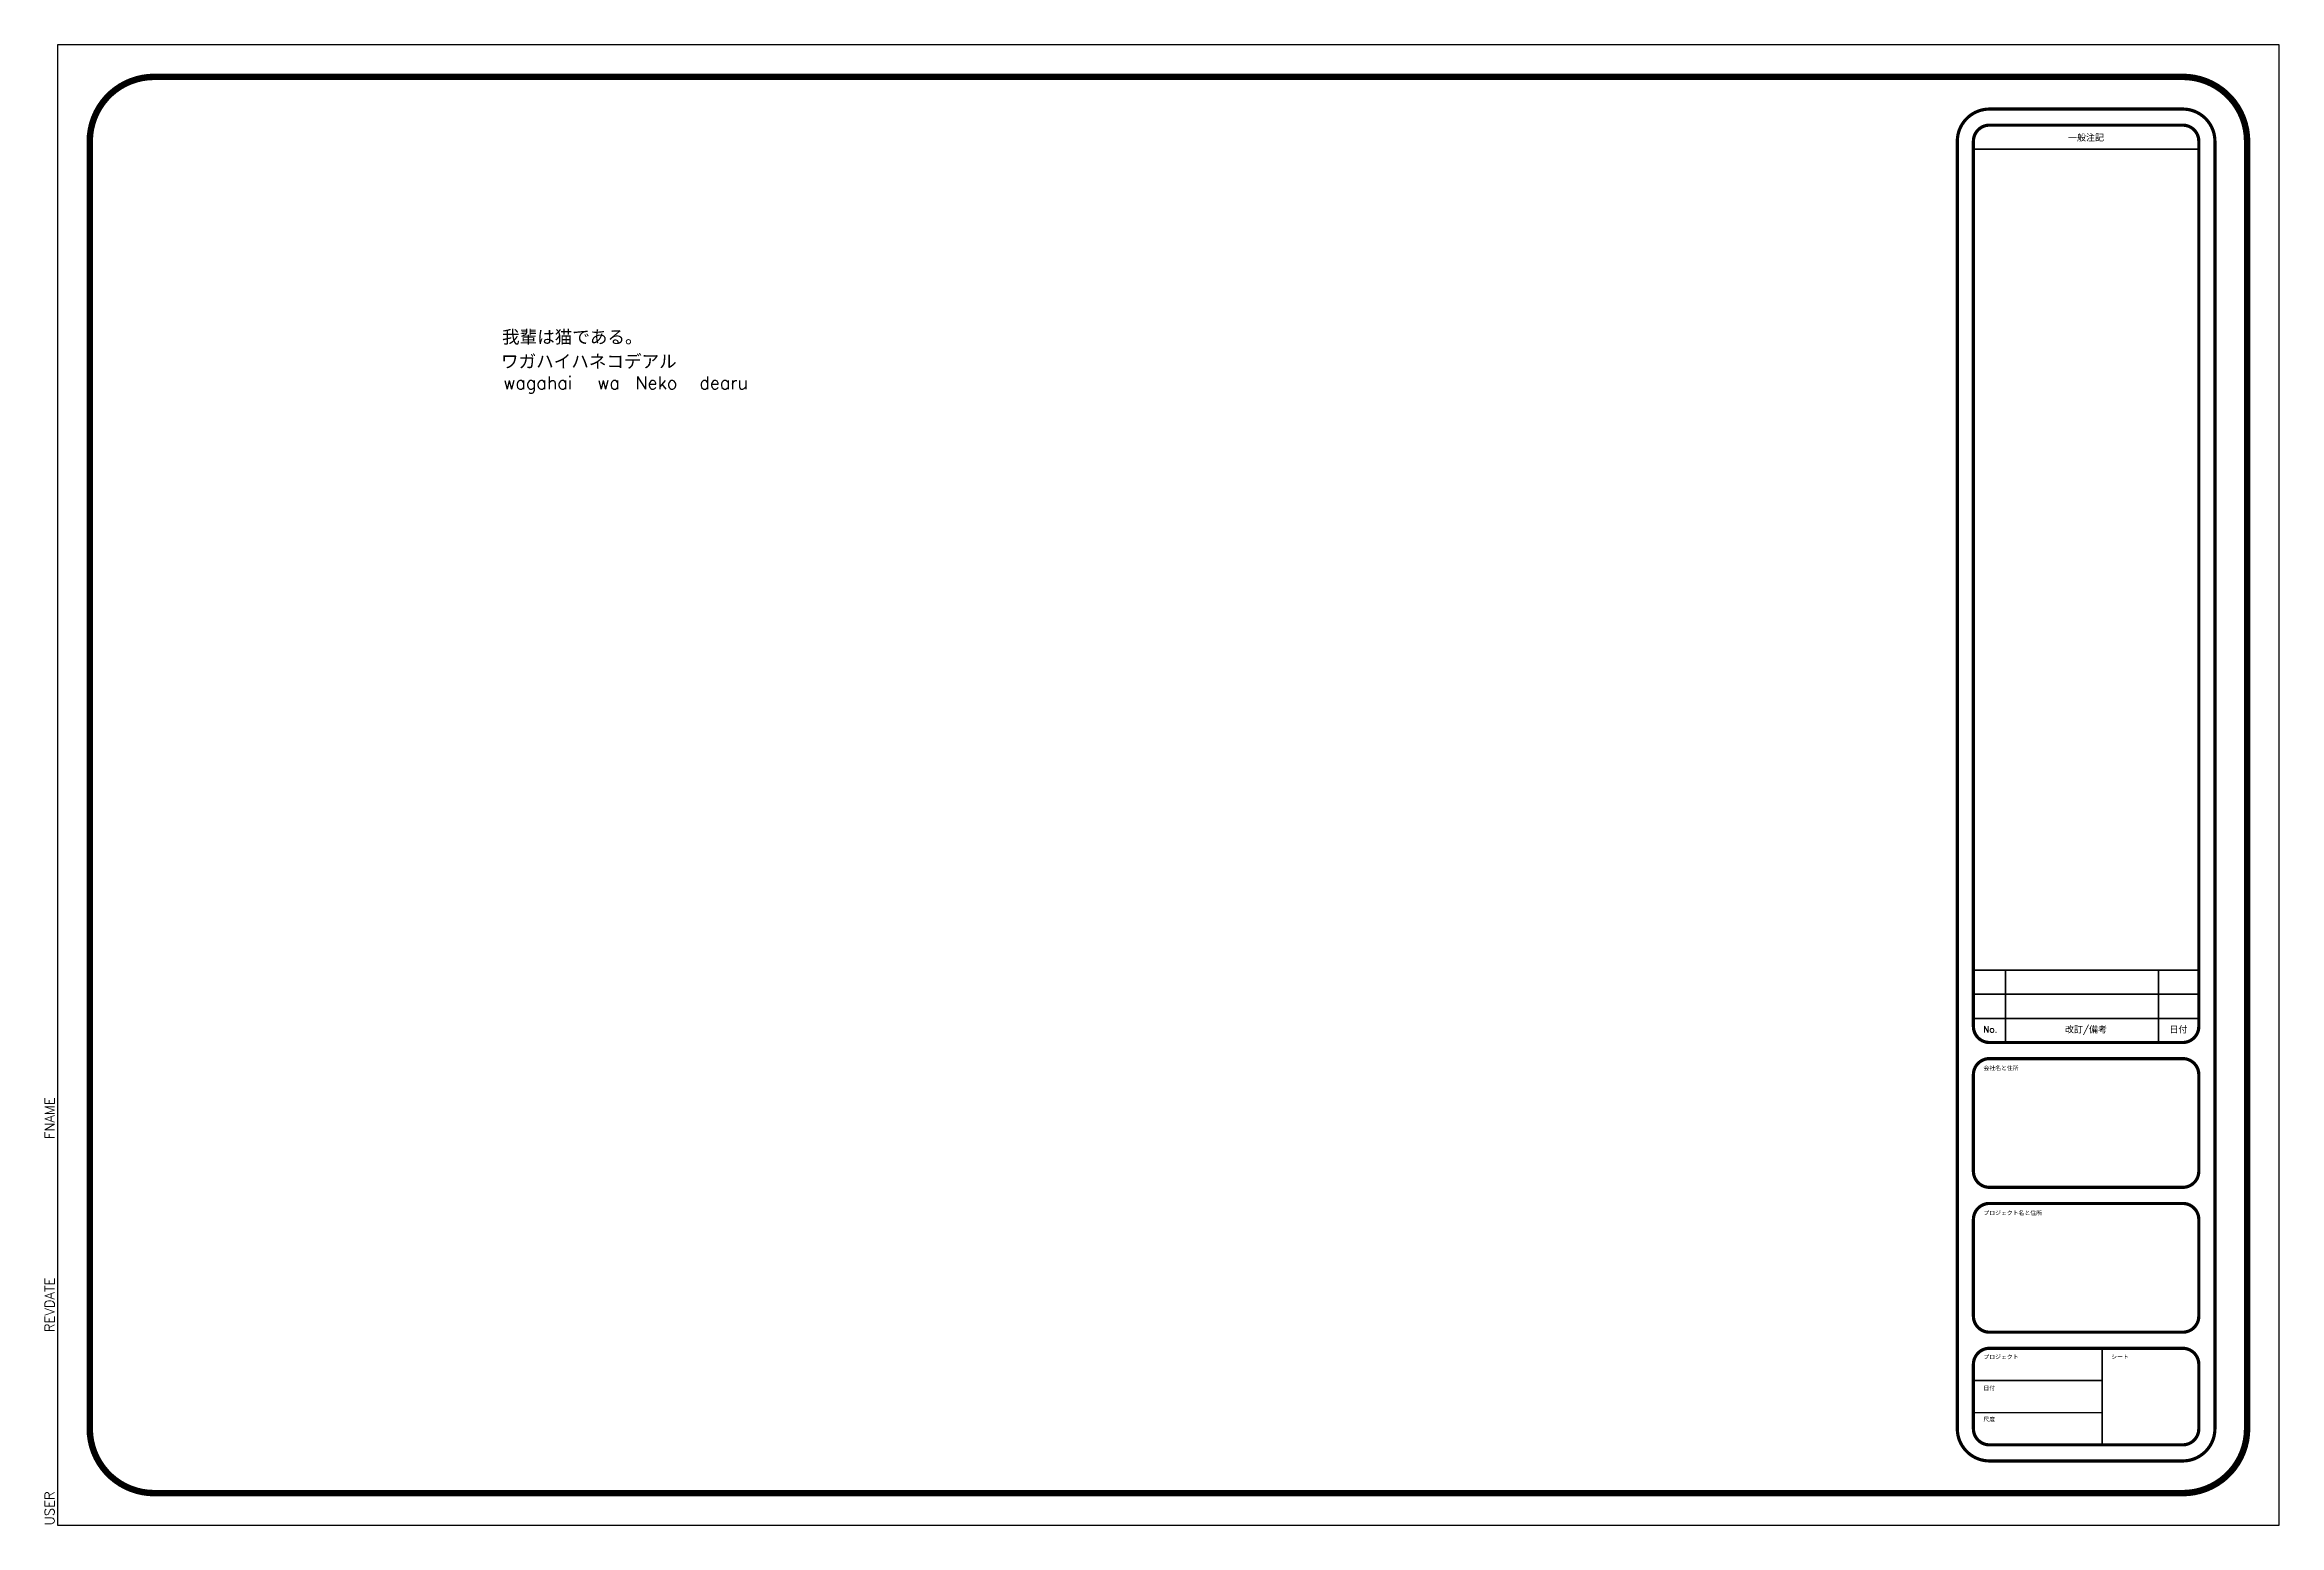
# Model space of a CAD drawing. Extents: x -0.2 to 34.5, y 0 to 23.
import ezdxf
from ezdxf.enums import TextEntityAlignment as Align

# ---------------------------------------------------------------- set-up
doc = ezdxf.new("R2010")
doc.units = 0
doc.layers.get('0').update_dxf_attribs({"linetype": 'CONTINUOUS'})
doc.styles.add('ROMAN', font='romans.shx')
doc.styles.get("Standard").update_dxf_attribs({"font": 'txt.shx'})

# ---------------------------------------------------------------- blocks, each defined once
blk = doc.blocks.new('*U0')
for s, p in [('我輩は猫である。', (6.902, 18.36)), ('ワガハイハネコデアル', (6.886, 17.981)), ('wagahai', (6.92, 17.648)), ('wa', (8.38, 17.648)), ('Neko', (8.973, 17.648)), ('dearu', (9.966, 17.648))]:
    blk.add_text(s, height=0.2).set_placement(p)

msp = doc.modelspace()

# ---------------------------------------------------------------- linework, layer by layer
for p, q in [((34.5, 23), (0, 23)), ((0, 23), (0, 0)), ((34.5, 0), (34.5, 23)), ((0, 0), (34.5, 0))]:
    msp.add_line(p, q)
for points, const_width in [([(1.5, 0.5), (33, 0.5, 0.4142136), (34, 1.5), (34, 21.5, 0.4142136), (33, 22.5), (1.5, 22.5, 0.4142136), (0.5, 21.5), (0.5, 1.5, 0.4142136)], 0.1), ([(30, 1), (33, 1, 0.4142136), (33.5, 1.5), (33.5, 21.5, 0.4142136), (33, 22), (30, 22, 0.4142136), (29.5, 21.5), (29.5, 1.5, 0.4142136)], 0.05), ([(30, 7.5), (33, 7.5, 0.4142136), (33.25, 7.75), (33.25, 21.5, 0.4142136), (33, 21.75), (30, 21.75, 0.4142136), (29.75, 21.5), (29.75, 7.75, 0.4142136)], 0.05), ([(30, 5.25), (33, 5.25, 0.4142136), (33.25, 5.5), (33.25, 7, 0.4142136), (33, 7.25), (30, 7.25, 0.4142136), (29.75, 7), (29.75, 5.5, 0.4142136)], 0.05), ([(30, 3), (33, 3, 0.4142136), (33.25, 3.25), (33.25, 4.75, 0.4142136), (33, 5), (30, 5, 0.4142136), (29.75, 4.75), (29.75, 3.25, 0.4142136)], 0.05), ([(30, 1.25), (33, 1.25, 0.4142136), (33.25, 1.5), (33.25, 2.5, 0.4142136), (33, 2.75), (30, 2.75, 0.4142136), (29.75, 2.5), (29.75, 1.5, 0.4142136)], 0.05)]:
    msp.add_lwpolyline(points, format="xyb", close=True, dxfattribs=dict(const_width=const_width))
at = {"const_width": 0.025}
for points in [[(29.75, 21.375), (33.25, 21.375)], [(29.75, 8.625), (33.25, 8.625)], [(30.25, 7.5), (30.25, 8.625)], [(32.625, 7.5), (32.625, 8.625)], [(29.75, 8.25), (33.25, 8.25)], [(29.75, 7.875), (33.25, 7.875)], [(31.75, 1.25), (31.75, 2.75)], [(29.75, 2.25), (31.75, 2.25)], [(29.75, 1.75), (31.75, 1.75)]]:
    msp.add_lwpolyline(points, dxfattribs=at)

# ---------------------------------------------------------------- block references
msp.add_blockref('*U0', (0, 0))

# ---------------------------------------------------------------- texts
at = {"style": 'ROMAN'}
for s, p in [('一般注記', (31.4983, 21.5578)), ('No.', (30.0136, 7.7034)), ('改訂/備考', (31.4983, 7.7034)), ('日付', (32.9338, 7.7034))]:
    msp.add_text(s, height=0.1, dxfattribs=at).set_placement(p, align=Align.MIDDLE_CENTER)
for s, p in [('会社名と住所', (29.9054, 7.0711)), ('プロジェクト名と住所', (29.9054, 4.8211)), ('プロジェクト', (29.9054, 2.5846)), ('シート', (31.8899, 2.5846)), ('日付', (29.9054, 2.0989)), ('尺度', (29.9054, 1.6132))]:
    msp.add_text(s, height=0.065, dxfattribs=at).set_placement(p)
at = {"color": 0, "style": 'ROMAN', "flags": 8}
for tag, p in [('FNAME', (-0.05, 6)), ('REVDATE', (-0.05, 3)), ('USER', (-0.05, 0))]:
    msp.add_attdef(tag, p, '', height=0.15, rotation=90, dxfattribs=at)

doc.saveas('drawing.dxf')
